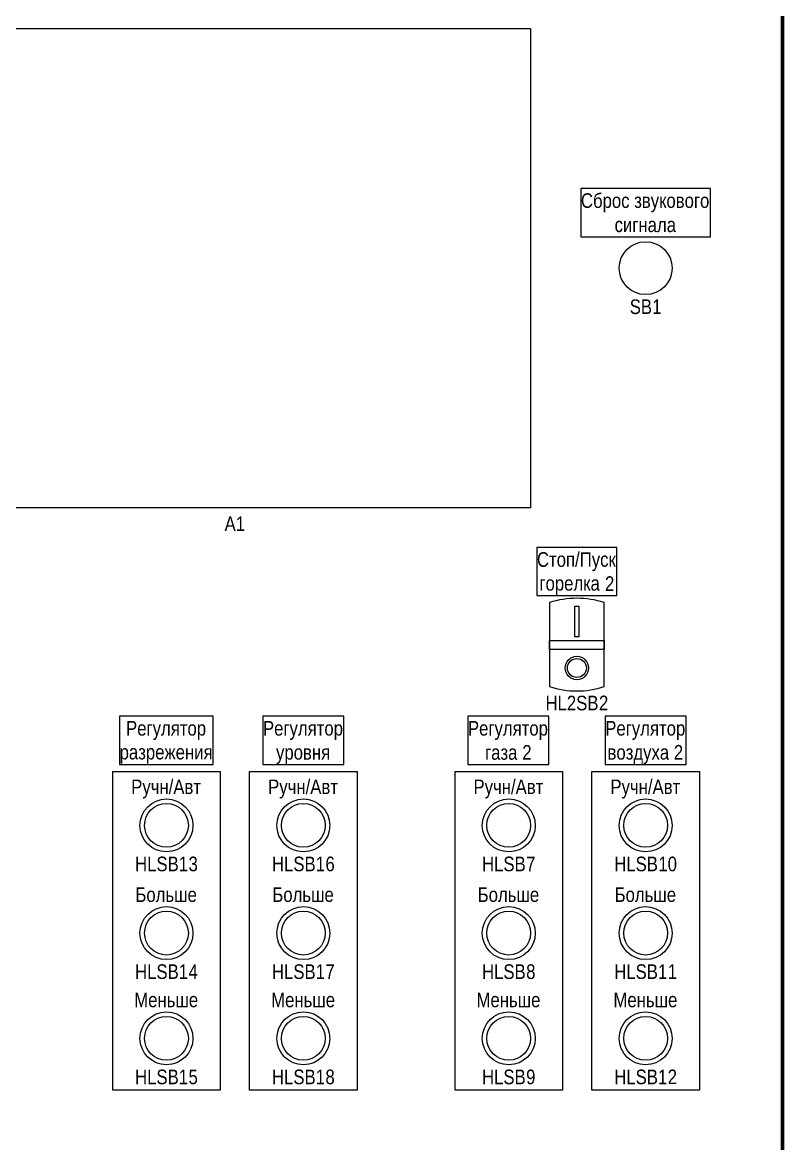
# Model space of a CAD drawing. Header units: millimetres. Extents: x -6000 to 26000, y -6000 to 26000.
# Drawn here: x 104.4 to 162.3, y -4091.2 to -4005.8 of the extents above; entities that cross this region are included whole.
import ezdxf

# ---------------------------------------------------------------- set-up
doc = ezdxf.new("R2010")
doc.units = ezdxf.units.MM
doc.header["$MEASUREMENT"] = 0
doc.layers.add('Чертеж и Рисунок_Ном._пера__1', color=7, linetype='Continuous', lineweight=15)
doc.layers.add('Чертеж и Рисунок_Ном._пера__41', color=7, linetype='Continuous', lineweight=60)
doc.styles.add('СГЕНЕРИР_СТИЛЬ_1', font='')
doc.styles.get('СГЕНЕРИР_СТИЛЬ_1').set_extended_font_data('Arial Narrow')

msp = doc.modelspace()

# ---------------------------------------------------------------- linework, layer by layer
at = {"layer": 'Чертеж и Рисунок_Ном._пера__1', "color": 7, "linetype": 'Continuous', "lineweight": 15}
for p, q in [((98.047, -4006.296), (143.073, -4006.296)), ((143.073, -4006.296), (143.073, -4042.796)), ((156.79, -4018.488), (146.924, -4018.488)), ((146.924, -4018.488), (146.924, -4022.153)), ((156.79, -4022.153), (156.79, -4018.488)), ((146.924, -4022.153), (156.79, -4022.153)), ((143.073, -4042.796), (98.047, -4042.796)), ((149.659, -4045.83), (143.574, -4045.83)), ((143.574, -4045.83), (143.574, -4049.496)), ((149.659, -4049.496), (149.659, -4045.83)), ((143.574, -4049.496), (149.659, -4049.496)), ((144.53, -4050.028), (144.53, -4056.426)), ((146.467, -4050.302), (146.766, -4050.302)), ((146.467, -4052.628), (146.467, -4050.302)), ((146.766, -4050.302), (146.766, -4052.628)), ((148.703, -4056.426), (148.703, -4050.028)), ((144.53, -4052.903), (148.703, -4052.903)), ((144.53, -4053.588), (144.53, -4052.903)), ((146.766, -4052.628), (146.467, -4052.628)), ((148.703, -4052.903), (148.703, -4053.588)), ((148.703, -4053.588), (144.53, -4053.588)), ((118.915, -4058.689), (111.772, -4058.689)), ((111.772, -4058.689), (111.772, -4062.355)), ((118.915, -4062.355), (118.915, -4058.689)), ((128.855, -4058.689), (122.697, -4058.689)), ((122.697, -4058.689), (122.697, -4062.355)), ((128.855, -4062.355), (128.855, -4058.689)), ((144.473, -4058.689), (138.314, -4058.689)), ((138.314, -4058.689), (138.314, -4062.355)), ((144.473, -4062.355), (144.473, -4058.689)), ((154.937, -4058.689), (148.778, -4058.689)), ((148.778, -4058.689), (148.778, -4062.355)), ((154.937, -4062.355), (154.937, -4058.689)), ((111.772, -4062.355), (118.915, -4062.355)), ((122.697, -4062.355), (128.855, -4062.355)), ((138.314, -4062.355), (144.473, -4062.355)), ((148.778, -4062.355), (154.937, -4062.355)), ((111.251, -4062.884), (119.437, -4062.884)), ((111.251, -4087.164), (111.251, -4062.884)), ((119.437, -4062.884), (119.437, -4087.164)), ((121.683, -4062.884), (129.869, -4062.884)), ((121.683, -4087.164), (121.683, -4062.884)), ((129.869, -4062.884), (129.869, -4087.164)), ((137.332, -4062.884), (145.518, -4062.884)), ((137.332, -4087.164), (137.332, -4062.884)), ((145.518, -4062.884), (145.518, -4087.164)), ((147.765, -4062.884), (155.95, -4062.884)), ((147.765, -4087.164), (147.765, -4062.884)), ((155.95, -4062.884), (155.95, -4087.164)), ((119.437, -4087.164), (111.251, -4087.164)), ((129.869, -4087.164), (121.683, -4087.164)), ((145.518, -4087.164), (137.332, -4087.164)), ((155.95, -4087.164), (147.765, -4087.164))]:
    msp.add_line(p, q, dxfattribs=at)
for centre, radius in [((151.857, -4024.546), 2.017), ((146.617, -4055.008), 0.89), ((146.617, -4055.008), 0.723), ((115.344, -4067), 2.017), ((125.776, -4067), 2.017), ((141.425, -4067), 2.017), ((151.857, -4067), 2.017), ((115.344, -4067), 1.669), ((125.776, -4067), 1.669), ((141.425, -4067), 1.669), ((151.857, -4067), 1.669), ((115.344, -4075.206), 2.017), ((115.344, -4075.206), 1.669), ((125.776, -4075.206), 2.017), ((125.776, -4075.206), 1.669), ((141.425, -4075.206), 2.017), ((141.425, -4075.206), 1.669), ((151.857, -4075.206), 2.017), ((151.857, -4075.206), 1.669), ((115.344, -4083.225), 2.017), ((125.776, -4083.225), 2.017), ((141.425, -4083.225), 2.017), ((151.857, -4083.225), 2.017), ((115.344, -4083.225), 1.669), ((125.776, -4083.225), 1.669), ((141.425, -4083.225), 1.669), ((151.857, -4083.225), 1.669)]:
    msp.add_circle(centre, radius, dxfattribs=at)
for centre, start, end in [((146.617, -4056.449), 71.99858, 108.00142), ((146.617, -4050.005), 251.99858, 288.00142)]:
    msp.add_arc(centre, 6.752, start, end, dxfattribs=at)
at = {"layer": 'Чертеж и Рисунок_Ном._пера__41', "color": 7, "linetype": 'Continuous', "lineweight": 60}
msp.add_line((162.29, -3969.599), (162.29, -4219.979), dxfattribs=at)

# ---------------------------------------------------------------- texts
at = {"layer": 'Чертеж и Рисунок_Ном._пера__1', "color": 7, "linetype": 'Continuous', "lineweight": 15, "char_height": 1.1128, "attachment_point": 7, "style": 'СГЕНЕРИР_СТИЛЬ_1'}
for s, insert in [('\\A1;{\\pql;\\fArial Narrow|b0|i0|c204|p34;Сброс звукового}', (146.924, -4020.29)), ('\\A1;{\\pql;\\fArial Narrow|b0|i0|c204|p34;сигнала}', (149.49, -4021.812)), ('\\A1;{\\pql;\\fArial Narrow|b0|i0|c204|p34;SB}', (150.643, -4028.056)), ('\\A1;{\\pql;\\fArial Narrow|b0|i0|c204|p34;1}', (152.36, -4028.036)), ('\\A1;{\\pql;\\fArial Narrow|b0|i0|c204|p34;A1}', (119.774, -4044.574)), ('\\A1;{\\pql;\\fArial Narrow|b0|i0|c204|p34;Стоп/Пуск}', (143.574, -4047.633)), ('\\A1;{\\pql;\\fArial Narrow|b0|i0|c204|p34;горелка }', (143.763, -4049.448)), ('\\A1;{\\pql;\\fArial Narrow|b0|i0|c204|p34;2}', (148.758, -4049.136)), ('\\A1;{\\pql;\\fArial Narrow|b0|i0|c204|p34;HL2SB}', (144.223, -4058.249)), ('\\A1;{\\pql;\\fArial Narrow|b0|i0|c204|p34;2}', (148.298, -4058.229)), ('\\A1;{\\pql;\\fArial Narrow|b0|i0|c204|p34;Регулятор}', (112.265, -4060.492)), ('\\A1;{\\pql;\\fArial Narrow|b0|i0|c204|p34;Регулятор}', (122.697, -4060.492)), ('\\A1;{\\pql;\\fArial Narrow|b0|i0|c204|p34;Регулятор}', (138.314, -4060.492)), ('\\A1;{\\pql;\\fArial Narrow|b0|i0|c204|p34;Регулятор}', (148.778, -4060.492)), ('\\A1;{\\pql;\\fArial Narrow|b0|i0|c204|p34;разрежения}', (111.772, -4062.307)), ('\\A1;{\\pql;\\fArial Narrow|b0|i0|c204|p34;уровня}', (123.692, -4062.325)), ('\\A1;{\\pql;\\fArial Narrow|b0|i0|c204|p34;газа }', (139.618, -4062.014)), ('\\A1;{\\pql;\\fArial Narrow|b0|i0|c204|p34;2}', (142.457, -4061.995)), ('\\A1;{\\pql;\\fArial Narrow|b0|i0|c204|p34;воздуха 2}', (148.951, -4062.325)), ('\\A1;{\\pql;\\fArial Narrow|b0|i0|c204|p34;Ручн/Авт}', (112.657, -4064.953)), ('\\A1;{\\pql;\\fArial Narrow|b0|i0|c204|p34;Ручн/Авт}', (123.09, -4064.953)), ('\\A1;{\\pql;\\fArial Narrow|b0|i0|c204|p34;Ручн/Авт}', (138.739, -4064.953)), ('\\A1;{\\pql;\\fArial Narrow|b0|i0|c204|p34;Ручн/Авт}', (149.171, -4064.953)), ('\\A1;{\\pql;\\fArial Narrow|b0|i0|c204|p34;HLSB1}', (112.951, -4070.509)), ('\\A1;{\\pql;\\fArial Narrow|b0|i0|c204|p34;3}', (117.025, -4070.509)), ('\\A1;{\\pql;\\fArial Narrow|b0|i0|c204|p34;HLSB1}', (123.383, -4070.509)), ('\\A1;{\\pql;\\fArial Narrow|b0|i0|c204|p34;6}', (127.457, -4070.508)), ('\\A1;{\\pql;\\fArial Narrow|b0|i0|c204|p34;HLSB}', (139.388, -4070.509)), ('\\A1;{\\pql;\\fArial Narrow|b0|i0|c204|p34;7}', (142.75, -4070.489)), ('\\A1;{\\pql;\\fArial Narrow|b0|i0|c204|p34;HLSB}', (149.464, -4070.509)), ('\\A1;{\\pql;\\fArial Narrow|b0|i0|c204|p34;10}', (152.826, -4070.508)), ('\\A1;{\\pql;\\fArial Narrow|b0|i0|c204|p34;Больше}', (112.977, -4072.847)), ('\\A1;{\\pql;\\fArial Narrow|b0|i0|c204|p34;Больше}', (123.409, -4072.847)), ('\\A1;{\\pql;\\fArial Narrow|b0|i0|c204|p34;Больше}', (139.058, -4072.847)), ('\\A1;{\\pql;\\fArial Narrow|b0|i0|c204|p34;Больше}', (149.49, -4072.847)), ('\\A1;{\\pql;\\fArial Narrow|b0|i0|c204|p34;HLSB1}', (112.951, -4078.715)), ('\\A1;{\\pql;\\fArial Narrow|b0|i0|c204|p34;4}', (117.025, -4078.695)), ('\\A1;{\\pql;\\fArial Narrow|b0|i0|c204|p34;HLSB1}', (123.383, -4078.715)), ('\\A1;{\\pql;\\fArial Narrow|b0|i0|c204|p34;7}', (127.457, -4078.695)), ('\\A1;{\\pql;\\fArial Narrow|b0|i0|c204|p34;HLSB}', (139.388, -4078.715)), ('\\A1;{\\pql;\\fArial Narrow|b0|i0|c204|p34;8}', (142.75, -4078.714)), ('\\A1;{\\pql;\\fArial Narrow|b0|i0|c204|p34;HLSB1}', (149.464, -4078.715)), ('\\A1;{\\pql;\\fArial Narrow|b0|i0|c204|p34;1}', (153.538, -4078.695)), ('\\A1;{\\pql;\\fArial Narrow|b0|i0|c204|p34;Меньше}', (112.888, -4080.867)), ('\\A1;{\\pql;\\fArial Narrow|b0|i0|c204|p34;Меньше}', (123.32, -4080.867)), ('\\A1;{\\pql;\\fArial Narrow|b0|i0|c204|p34;Меньше}', (138.969, -4080.867)), ('\\A1;{\\pql;\\fArial Narrow|b0|i0|c204|p34;Меньше}', (149.401, -4080.867)), ('\\A1;{\\pql;\\fArial Narrow|b0|i0|c204|p34;HLSB1}', (112.951, -4086.735)), ('\\A1;{\\pql;\\fArial Narrow|b0|i0|c204|p34;5}', (117.025, -4086.734)), ('\\A1;{\\pql;\\fArial Narrow|b0|i0|c204|p34;HLSB1}', (123.383, -4086.735)), ('\\A1;{\\pql;\\fArial Narrow|b0|i0|c204|p34;8}', (127.457, -4086.734)), ('\\A1;{\\pql;\\fArial Narrow|b0|i0|c204|p34;HLSB}', (139.388, -4086.735)), ('\\A1;{\\pql;\\fArial Narrow|b0|i0|c204|p34;9}', (142.75, -4086.734)), ('\\A1;{\\pql;\\fArial Narrow|b0|i0|c204|p34;HLSB1}', (149.464, -4086.735)), ('\\A1;{\\pql;\\fArial Narrow|b0|i0|c204|p34;2}', (153.538, -4086.715))]:
    msp.add_mtext(s, dxfattribs=dict(at, insert=insert))

doc.saveas('drawing.dxf')
